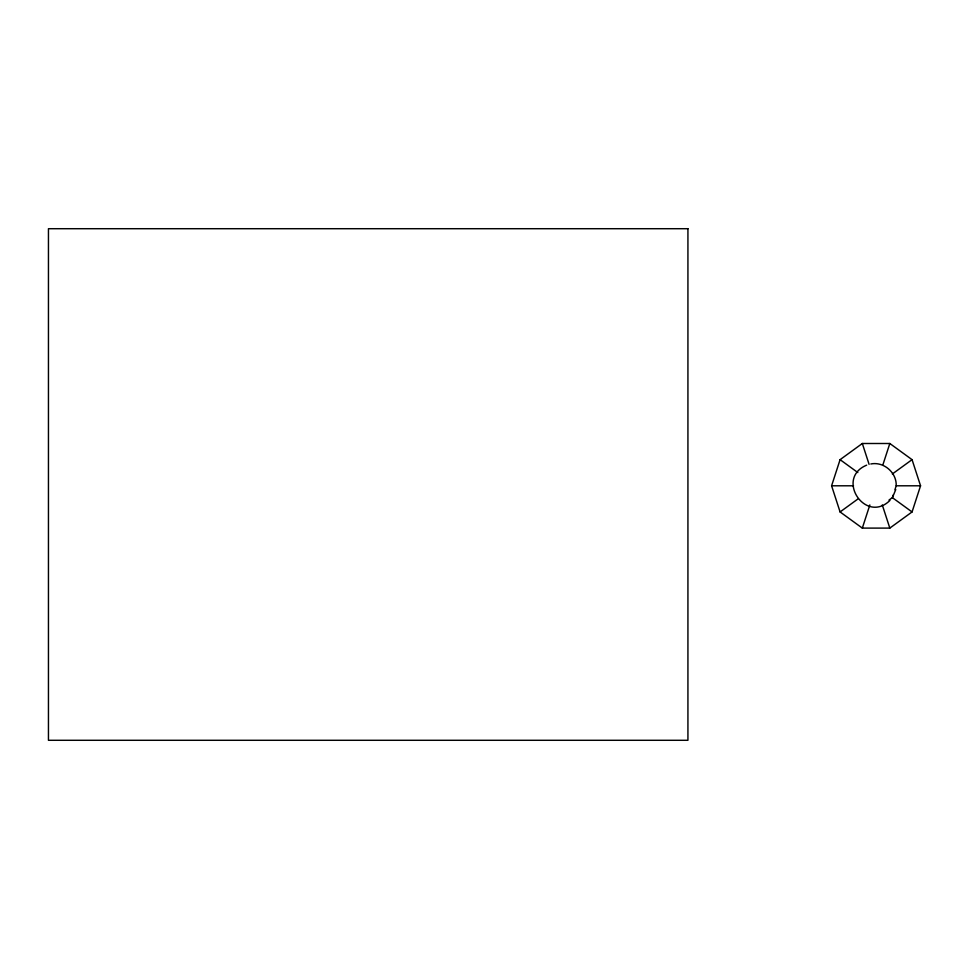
<?xml version="1.0" encoding="UTF-8"?>
<svg xmlns="http://www.w3.org/2000/svg" width="969" height="969" viewBox="0 0 969 969"><rect width="100%" height="100%" fill="white"/><g stroke="black" fill="none" stroke-linecap="round" stroke-linejoin="round"><path stroke-width="1.45" d="M895.768 489.551L892.679 497.036M831.596 485.796L840.087 459.657L862.325 443.499L889.821 443.499L912.059 459.657L920.55 485.796L912.059 511.947L889.821 528.105L862.325 528.105L840.087 511.947L831.596 485.796L853.507 485.796M862.325 528.105L869.847 504.946M883.05 464.345L889.821 443.499M888.997 500.065L892.352 497.63L893.212 495.002M894.92 489.745L896.204 485.796L920.55 485.796M889.942 500.428C865.474 524.435 834.951 478.238 866.649 465.156M840.087 511.947L857.819 499.059M892.352 473.974L912.059 459.657M870.84 463.969C883.692 461.365 896.737 472.533 896.192 485.639M840.087 459.657L857.819 472.545M892.352 497.63L912.059 511.947M862.325 443.499L869.096 464.345M882.287 504.946L889.821 528.105M687.929 228.708L48.45 228.708L48.45 740.292L687.929 740.292L687.929 228.708"/></g></svg>
